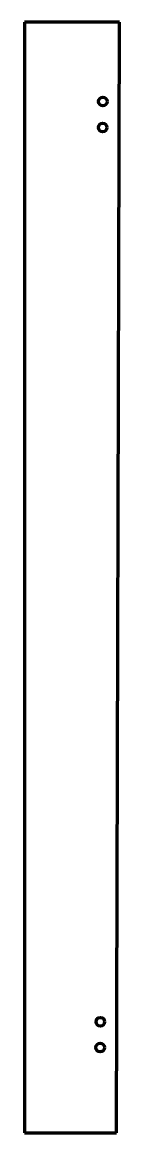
# Model space of a CAD drawing. Header units: inches. Extents: x 0 to 8.2, y 0 to 96.2.
import ezdxf

# ---------------------------------------------------------------- set-up
doc = ezdxf.new("R2010")
doc.units = ezdxf.units.IN
doc.header["$MEASUREMENT"] = 0
doc.layers.add('1', color=7, linetype='Continuous')

msp = doc.modelspace()

# ---------------------------------------------------------------- linework, layer by layer
at = {"color": 7, "lineweight": 90}
for p, q in [((0, 96.25), (0, 0)), ((8.25, 96.25), (0, 96.25)), ((8, 0), (8.25, 96.25)), ((0, 0), (8, 0))]:
    msp.add_line(p, q, dxfattribs=at)
at = {"layer": '1', "color": 1, "lineweight": 90}
for centre in [(6.795, 89.379), (6.789, 87.129), (6.588, 9.629), (6.582, 7.379)]:
    msp.add_circle(centre, 0.375, dxfattribs=at)

doc.saveas('drawing.dxf')
